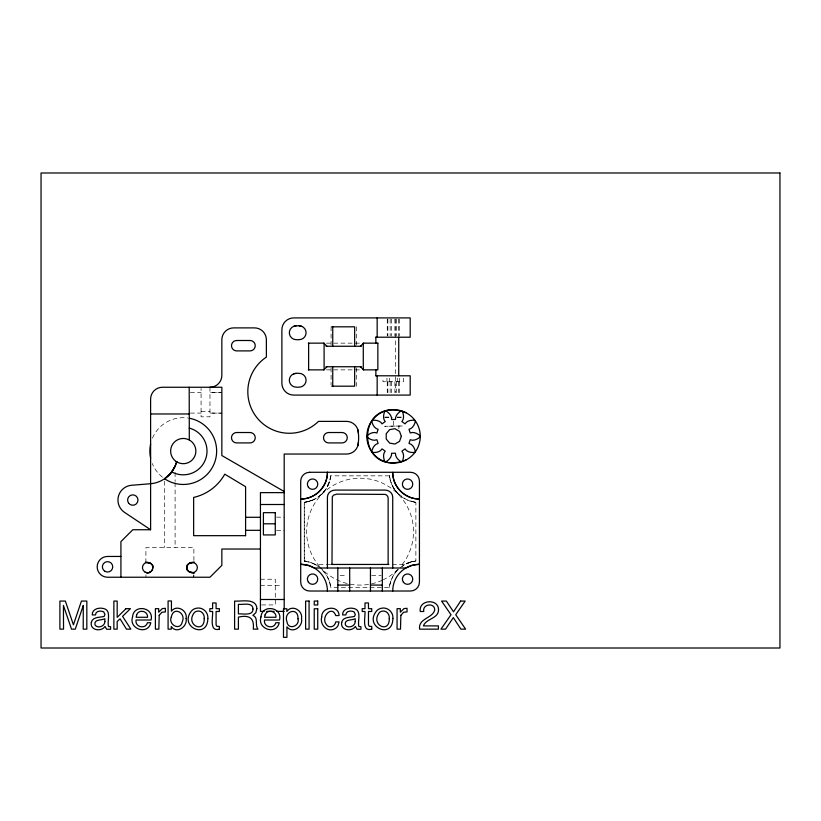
<?xml version="1.0" encoding="UTF-8"?>
<svg xmlns="http://www.w3.org/2000/svg" width="821" height="821" viewBox="0 0 821 821"><rect width="100%" height="100%" fill="white"/><g stroke="black" fill="none" stroke-linecap="round" stroke-linejoin="round"><path stroke-width="0.62" stroke-dasharray="4.11 3.08" d="M145.881 562.703L145.933 547.545L193.869 547.545L193.92 562.703M398.431 569.21A30.274 30.274 0 0 0 389.37 587.446L330.771 587.446A30.274 30.274 0 0 0 319.995 567.68L312.924 563.309L304.263 560.948L304.263 502.339C317.819 500.933 329.395 489.408 330.771 475.841L389.37 475.841A30.274 30.274 0 0 0 411.639 501.528L415.878 502.339L415.878 560.948L411.639 561.759A30.274 30.274 0 0 0 401.982 566.274M330.771 475.841L329.96 480.08L326.891 487.469M330.76 475.903L329.96 480.08A30.274 30.274 0 0 1 308.501 501.528L313.632 499.65M389.37 587.446C390.242 580.755 393.228 574.372 398.031 569.6M390.18 583.208L390.591 581.822M329.406 481.906L326.512 488.115M325.157 490.137L322.109 493.688L324.274 491.276M400.145 567.68L407.555 563.165L415.878 560.948M410.346 562.128L404.917 564.448L388.138 564.448M407.555 563.165L411.567 561.78M318.158 566.274A30.274 30.274 0 0 0 308.501 561.759L304.263 560.948L304.263 502.339L311.118 500.707M413.589 561.307L411.639 561.759L415.703 560.969M308.193 501.61L304.263 502.339L306.962 501.898M221.844 392.52L209.971 392.582L220.664 392.582M326.481 343.147L360.922 343.147M326.481 369.861L360.922 369.861M190.38 392.582L201.073 392.582M201.073 411.69L209.971 411.69M190.38 413.096L201.073 413.096M221.844 413.096L209.971 413.096L221.844 413.158M384.792 417.068L389.801 417.068M397.128 417.068L402.311 417.068M384.792 417.366L392.305 417.366M397.128 417.366L402.311 417.366M276.554 517.158L284.189 517.158M276.554 530.438L284.189 530.438M330.34 564.448L315.223 564.448L312.585 563.165M340.181 575.429L347.304 575.429M371.646 575.429L381.149 575.429M260.442 579.226L275.281 579.226L275.281 598.499M275.281 585.435L281.644 585.435M260.442 585.65L275.281 585.65M261.673 604.933L275.281 604.933L275.281 599.576M306.171 561.236L304.263 560.948L308.983 561.892M414.738 502.185L406.508 499.65L398.031 493.688L394.183 488.967L391.679 484.369L389.37 475.841L390.365 480.716M411.639 501.528L415.826 502.339M322.109 569.6L327.292 576.527L329.96 583.208M398.031 493.688L394.357 489.234L395.866 491.276M394.183 488.967L391.586 484.164L393.249 487.469M329.549 581.822L330.771 587.446M389.37 475.841L389.636 477.596M145.964 574.854L145.933 577.235M403.573 378.173L403.573 381.734L382.976 381.734L382.976 378.173M399.601 378.173L399.601 381.734M399.293 319.112L399.293 336.005M399.293 381.734L399.293 392.664M398.893 426.273L398.893 428.634M398.678 319.112L398.678 336.005M398.678 381.734L398.678 392.664M397.251 378.173L397.251 381.734M396.389 319.112L396.389 336.005M396.389 381.734L396.389 392.664M395.671 319.174L395.671 392.561M394.891 319.112L394.891 336.005M394.891 381.734L394.891 392.664M393.557 421.183L393.557 426.273M391.658 319.112L391.658 336.005M391.658 381.734L391.658 392.664M390.16 319.112L390.16 336.005M390.16 381.734L390.16 392.664M389.298 378.173L389.298 381.734M387.871 319.112L387.871 336.005M387.871 381.734L387.871 392.664M387.255 319.112L387.255 336.005M387.255 381.734L387.255 392.664M386.948 378.173L386.948 381.734M356.314 326.82L356.314 345.046M356.314 367.962L356.314 386.188M331.089 326.82L331.089 345.046M331.089 367.962L331.089 384.967M209.971 387.255L209.971 416.832L201.073 416.832L201.073 388.436M175.099 472.547L175.099 481.445M175.099 482.717L175.099 547.545M164.703 481.219L164.703 547.545M162.466 477.217A33.394 33.394 0 0 1 152.285 463.557M152.46 438.157A33.394 33.394 0 0 1 187.527 417.951M319.687 566.634A53.427 53.427 0 0 1 323.197 492.969A53.427 53.427 0 0 1 396.943 492.969A53.427 53.427 0 0 1 400.453 566.634M397.857 569.425A53.427 53.427 0 0 1 383.417 579.708M382.268 580.252A53.427 53.427 0 0 1 320.529 567.588M193.818 574.864L193.746 577.235L193.838 574.854M402.311 425.976L384.792 426.273L402.311 425.976"/><path stroke-width="1.23" d="M406.067 412.758C354.816 393.444 354.816 479.279 406.067 459.965M371.739 451.437C372.549 448.04 374.386 444.315 378.101 443.422L376.911 439.738C373.381 441.195 369.707 439.266 367.038 436.988M177.213 462.151L176.638 461.813C174.688 468.637 170.44 474.723 164.58 478.756A33.394 33.394 0 0 0 214.189 463.649A33.394 33.394 0 0 0 189.199 418.217M175.047 466.297L170.747 473.173L164.703 478.674M323.772 369.861L326.953 366.741M360.45 346.257L363.631 343.147M150.53 571.898C149.945 573.489 143.572 572.073 147.287 572.771C150.192 573.017 152.86 570.482 152.829 567.588C155.58 561.759 136.697 561.154 150.53 563.278M189.271 563.278C203.167 561.154 184.202 561.749 186.972 567.588C184.202 573.427 203.167 574.012 189.271 571.898M367.038 435.735C369.707 433.467 373.381 431.528 376.911 432.985L378.101 429.311C374.386 428.418 372.549 424.693 371.739 421.286M388.323 410.254L389.236 409.997M372.477 420.28C375.967 420.003 380.072 420.598 382.073 423.852L385.203 421.573C382.719 418.669 383.428 414.574 384.762 411.342L385.962 410.962C388.938 412.789 391.915 415.683 391.617 419.49L395.486 419.49C395.188 415.683 398.164 412.789 401.151 410.962L402.341 411.342C403.675 414.574 404.384 418.669 401.91 421.573L405.04 423.852C407.031 420.598 411.147 420.003 414.636 420.28L415.364 421.286C414.554 424.693 412.717 428.418 409.002 429.311L410.202 432.985C413.733 431.528 417.407 433.467 420.065 435.735L420.065 436.988C417.407 439.266 413.733 441.195 410.202 439.738L409.002 443.422C412.717 444.315 414.554 448.04 415.364 451.437L414.636 452.453C411.147 452.73 407.031 452.135 405.04 448.882L401.91 451.15C404.384 454.064 403.675 458.149 402.341 461.381L401.151 461.771C398.164 459.945 395.188 457.051 395.486 453.243L391.617 453.243C391.915 457.051 388.938 459.945 385.962 461.771L384.762 461.381C383.428 458.149 382.719 454.064 385.203 451.15L382.073 448.882C380.072 452.135 375.967 452.73 372.477 452.453M331.705 326.82L354.662 326.82L354.662 346.257M375.772 337.205L410.192 337.205L410.192 317.912L293.754 317.912A11.874 11.874 0 0 0 281.88 329.785L281.88 383.212A11.874 11.874 0 0 0 293.754 395.086L410.192 395.086L410.192 375.792L375.772 375.792M308.275 343.147L324.1 343.147L324.1 368.588M326.019 346.257L361.384 346.257M326.019 366.741L361.384 366.741M308.275 369.861L324.131 369.861M331.705 386.188L354.662 386.188L354.662 366.741M150.602 413.969L189.199 413.969M309.609 472.28L410.531 472.28A8.908 8.908 0 0 1 419.439 481.178L419.439 582.11A8.908 8.908 0 0 1 410.531 591.017L309.609 591.017A8.908 8.908 0 0 1 300.702 582.11L300.702 481.178A8.908 8.908 0 0 1 309.609 472.28M284.189 492.631L260.442 492.631L260.442 611.368L264.188 611.368M260.442 504.505L284.189 504.505M245.592 517.292L260.442 517.292M263.408 523.798L275.281 523.798M284.189 491.522L221.844 455.532L221.844 387.255L162.476 387.255A11.874 11.874 0 0 0 150.602 399.129L150.602 529.74L132.797 529.74L120.923 541.614L120.923 577.235M245.592 530.315L260.442 530.315M260.442 549.033L221.844 549.033L221.844 565.361L209.971 577.235L107.561 577.235A10.386 10.386 0 0 1 97.176 566.849A10.386 10.386 0 0 1 107.561 556.453L120.923 556.453M331.171 564.448L388.538 564.448M337.811 585.075L349.684 585.075M370.456 585.075L382.329 585.075M260.442 599.494L284.189 599.494M266.681 611.368L274.183 611.368M276.687 611.368L284.189 611.368M189.302 440.005L189.199 387.255M171.784 471.87L171.876 471.921A23.747 23.747 0 0 0 205.342 459.801A23.747 23.747 0 0 0 189.199 428.08M150.602 529.74L124.566 512.407A14.84 14.84 0 0 1 131.606 485.262L150.602 483.733A29.679 29.679 0 0 0 176.638 461.813M360.45 366.741L363.631 369.861M323.772 343.147L326.953 346.257M398.729 337.205L398.729 375.792M392.725 568.009L392.725 497.218C392.807 492.939 388.713 489.921 384.659 490.086L335.481 490.086C331.427 489.921 327.343 492.939 327.415 497.218L327.415 568.009M388.138 564.448L388.138 498.368A4.054 4.054 0 0 0 385.182 494.406L336.826 494.129L333.572 495.125L332.31 496.767L332.002 564.448M382.329 568.009L382.329 591.017M377.167 317.912L377.167 337.205M377.167 375.792L377.167 395.086M375.864 337.205L375.864 343.147M375.864 369.861L375.864 375.792M370.456 568.009L370.456 591.017M349.684 568.009L349.684 591.017M337.811 568.009L337.811 591.017M332.741 326.82L332.741 346.257M332.741 366.741L332.741 386.188M308.624 343.147L308.624 369.861M284.189 608.997L284.189 454.044L346.524 454.044A11.874 11.874 0 0 0 358.397 442.17M209.971 387.255A11.874 11.874 0 0 0 221.844 375.382L221.844 339.761A11.874 11.874 0 0 1 233.718 327.887L254.5 327.887A11.874 11.874 0 0 1 266.373 339.761L266.373 357.094A41.553 41.553 0 0 0 257.086 417.868A41.553 41.553 0 0 0 318.466 421.389L346.524 421.389A11.874 11.874 0 0 1 358.397 433.262M357.812 429.599A40.239 40.239 0 0 1 357.812 445.844M150.602 458.077A33.394 33.394 0 0 1 150.602 444.079M296.207 373.35A6.907 6.907 0 0 0 289.31 380.246A6.907 6.907 0 0 0 296.207 387.153A14.439 14.439 0 0 0 299.172 387.153A6.907 6.907 0 0 0 306.079 380.246A6.907 6.907 0 0 0 299.172 373.35A14.439 14.439 0 0 0 293.569 373.873M299.172 325.855A6.907 6.907 0 0 1 306.079 332.751A6.907 6.907 0 0 1 299.172 339.658A14.439 14.439 0 0 1 293.569 339.135A6.907 6.907 0 0 1 296.207 325.855M293.569 326.378A14.439 14.439 0 0 1 301.82 326.378M392.725 591.017A26.713 26.713 0 0 1 419.439 564.294L411.865 565.392L405.861 568.009L314.289 568.009L308.275 565.392L300.702 564.294A26.713 26.713 0 0 1 327.415 591.017M327.415 472.28C327.784 486.566 314.966 499.322 300.702 498.994A26.713 26.713 0 0 0 327.415 472.28M83.29 605.457L83.208 629.153L86.831 629.153L86.831 601.064L81.433 601.064L73.418 624.812L65.352 601.064L59.902 601.064L59.902 629.153L63.535 629.153L63.433 605.457L71.509 629.153L75.275 629.153L83.29 605.457M298.002 618.788C300.065 626.382 287.986 630.405 286.97 621.825C283.101 611.245 298.526 606.35 298.002 618.788M171.353 616.838C167.792 624.781 180.384 631.328 182.252 621.969C186.388 612.835 173.375 605.98 171.353 616.838M186.121 618.521C187.732 626.659 176.618 634.346 171.261 626.536L171.261 629.153L168.089 629.153L168.089 600.962L171.435 600.962L171.435 611.163C176.659 604.205 187.742 610.393 186.121 618.521M207.826 618.48C207.682 639.908 178.65 626.916 191.365 611.142A8.456 8.456 0 0 1 196.301 608.269C202.469 606.729 208.513 612.209 207.826 618.48M321.709 616.93C319.482 624.617 327.435 633.001 334.978 628.691A7.03 7.03 0 0 0 338.078 625.428L339.073 621.908L335.727 621.908C335.327 624.986 332.464 627.49 329.303 626.669A4.218 4.218 0 0 1 326.512 624.699C320.159 617.741 331.91 604.328 335.727 615.555L339.073 615.555C338.94 604.595 321.37 606.637 321.709 616.93M392.879 618.48C392.725 639.908 363.693 626.916 376.408 611.142A8.456 8.456 0 0 1 381.355 608.269C387.512 606.729 393.567 612.209 392.879 618.48M132.55 616.951C128.415 629.04 148.119 635.516 150.797 622.729L147.411 622.729C145.748 629.543 134.675 627.275 136.07 620.009L151.085 620.009C154.369 606.996 133.361 603.887 132.55 616.951M260.986 616.951C256.85 629.04 276.564 635.516 279.232 622.729L275.856 622.729C274.183 629.543 263.11 627.275 264.516 620.009L279.52 620.009C282.814 606.996 261.796 603.887 260.986 616.951M301.512 618.459C303.318 626.536 292.604 634.305 286.929 626.854L286.929 637.322L283.481 637.322L283.481 608.772L286.827 608.772L286.827 611.481C291.814 604.153 303.031 610.352 301.512 618.459M253.001 608.997C253.073 616.273 242.647 613.42 238.408 613.934L238.408 604.328C242.636 604.985 252.817 601.742 253.001 608.997M91.316 622.431C89.715 630.323 101.291 632.221 105.037 626.444L106.668 629.276L110.578 629.245L110.578 626.71L108.526 626.495C106.894 621.015 111.882 610.208 103.467 608.515C98.889 607.263 91.87 609.09 92.26 614.929L95.472 614.929C95.554 610.793 100.839 610.352 103.703 611.871L104.955 614.426L104.134 616.417C99.864 617.556 92.465 616.704 91.316 622.431M341.68 622.431C340.079 630.323 351.645 632.221 355.39 626.444L357.032 629.276L360.932 629.245L360.932 626.71L358.88 626.495C357.248 621.015 362.235 610.208 353.83 608.515C349.243 607.263 342.234 609.09 342.614 614.929L345.826 614.929C345.918 610.793 351.193 610.352 354.067 611.871L355.319 614.426L354.487 616.417C350.218 617.556 342.829 616.704 341.68 622.431M438.527 609.88C438.486 618.818 425.955 618.459 423.431 625.9L438.393 625.9L438.393 629.153L419.593 629.153C418.146 618.244 432.564 618.459 434.72 610.034C434.853 602.255 422.168 603.958 423.759 611.481L420.26 611.481C418.341 599.556 438.732 598.15 438.527 609.88M204.234 618.582C204.552 634.089 185.762 624.997 193.715 613.492A4.68 4.68 0 0 1 196.835 611.235C201.309 609.952 204.809 614.334 204.234 618.582M389.277 618.582C389.595 634.089 370.815 624.997 378.758 613.492A4.68 4.68 0 0 1 381.878 611.235C386.363 609.952 389.852 614.334 389.277 618.582M256.86 608.638L255.824 612.764L252.899 615.35C258.235 617.289 255.259 623.929 257.189 627.901L257.938 629.153L253.268 629.153C254.51 618.172 249.492 614.631 238.408 617.105L238.408 629.153L234.601 629.153L234.601 601.064C241.241 601.701 256.46 597.657 256.86 608.638M104.862 621.507C105.139 626.187 97.709 628.968 95.072 625.038C93.502 618.952 101.558 620.553 104.862 618.736L104.862 621.507M355.216 621.507C355.493 626.187 348.063 628.968 345.436 625.038C343.855 618.952 351.911 620.553 355.216 618.736L355.216 621.507M159.202 615.319L158.853 629.153L155.405 629.153L155.405 608.669L158.679 608.669L158.679 612.209L162.332 608.587L165.37 608.31L165.37 611.943L161.942 612.261L159.202 615.319M400.853 615.319L400.504 629.153L397.066 629.153L397.066 608.669L400.33 608.669L400.33 612.209L403.994 608.587L407.031 608.31L407.031 611.943L403.593 612.261L400.853 615.319M136.645 614.867L136.163 617.279L147.544 617.279C148.221 610.916 138.616 608.884 136.645 614.867M265.08 614.867L264.608 617.279L275.989 617.279C276.656 610.916 267.061 608.884 265.08 614.867M401.346 436.362L399.519 441.37L394.911 444.038L389.657 443.114L386.229 439.03L386.229 433.704L389.657 429.619L394.911 428.695L399.519 431.353L401.346 436.362M460.632 601.064L453.52 611.809L446.347 601.064L441.585 601.064L451.016 614.755L440.949 629.153L445.546 629.153L453.325 617.608L460.899 629.153L465.62 629.153L455.737 614.755L465.168 601.064L460.632 601.064M126.013 608.669L117.177 617.371L117.177 601.064L113.873 601.064L113.873 629.153L117.177 629.153L117.177 621.466L120.061 618.829L126.455 629.153L130.847 629.153L122.565 616.345L130.416 608.669L126.013 608.669M219.361 629.153C208.914 632.18 213.132 616.694 212.608 611.481L209.837 611.481L209.837 608.669L212.608 608.669L212.608 602.953L216.087 602.953L216.087 608.669L219.361 608.669L219.361 611.481L216.087 611.481L216.087 624.853L216.816 626.29L219.361 626.444L219.361 629.153M371.739 629.153C361.291 632.18 365.509 616.694 364.996 611.481L362.215 611.481L362.215 608.669L364.996 608.669L364.996 602.953L368.475 602.953L368.475 608.669L371.739 608.669L371.739 611.481L368.475 611.481L368.475 624.853L369.193 626.29L371.739 626.444L371.739 629.153M779.95 172.995L41.05 172.995L41.05 648.005L779.95 648.005L779.95 172.995M250.046 340.499L236.694 340.499A5.193 5.193 0 0 0 231.491 345.692A5.193 5.193 0 0 0 236.694 350.895L250.046 350.895A5.193 5.193 0 0 0 255.239 345.692A5.193 5.193 0 0 0 250.046 340.499M377.855 343.147L363.272 343.147L363.303 369.861L377.855 369.861L377.855 343.147M250.046 432.523L236.694 432.523A5.193 5.193 0 0 0 231.491 437.716A5.193 5.193 0 0 0 236.694 442.909L250.046 442.909A5.193 5.193 0 0 0 255.239 437.716A5.193 5.193 0 0 0 250.046 432.523M342.07 432.523L328.708 432.523A5.193 5.193 0 0 0 323.515 437.716A5.193 5.193 0 0 0 328.708 442.909L342.07 442.909A5.193 5.193 0 0 0 347.262 437.716A5.193 5.193 0 0 0 342.07 432.523M275.281 512.673L263.408 512.673L263.408 534.933L275.281 534.933L275.281 512.673M245.592 535.672L193.643 535.672L193.643 497.423A47.495 47.495 0 0 0 224.759 474.179L245.592 486.699L245.592 535.672M309.076 601.064L305.628 601.064L305.628 629.153L309.076 629.153L309.076 601.064M317.737 601.064L314.238 601.064L314.238 604.964L317.737 604.964L317.737 601.064M317.737 608.772L314.238 608.772L314.238 629.153L317.737 629.153L317.737 608.772M419.439 498.994C405.194 499.312 392.387 486.596 392.725 472.321A26.713 26.713 0 0 0 419.439 498.994M145.04 572.083A5.193 5.193 0 0 0 152.829 567.588A5.193 5.193 0 0 0 145.04 563.083A5.193 5.193 0 0 0 145.04 572.083M189.569 572.083A5.193 5.193 0 0 0 197.358 567.588A5.193 5.193 0 0 0 189.569 563.083A5.193 5.193 0 0 0 189.569 572.083M176.187 461.525A12.613 12.613 0 0 0 195.839 451.981A12.613 12.613 0 0 0 177.746 439.728A12.613 12.613 0 0 0 176.187 461.525M104.965 571.344A5.193 5.193 0 0 0 112.754 566.849A5.193 5.193 0 0 0 104.965 562.344A5.193 5.193 0 0 0 104.965 571.344M128.507 502.986A5.193 5.193 0 0 0 137.476 502.308A5.193 5.193 0 0 0 132.407 494.878A5.193 5.193 0 0 0 128.507 502.986M380.195 459.503A26.713 26.713 0 0 0 420.27 436.362A26.713 26.713 0 0 0 380.195 413.23A26.713 26.713 0 0 0 380.195 459.503M403.429 582.284A5.193 5.193 0 0 0 412.358 581.155A5.193 5.193 0 0 0 406.908 573.982A5.193 5.193 0 0 0 403.429 582.284M403.429 487.294A5.193 5.193 0 0 0 412.358 486.165A5.193 5.193 0 0 0 406.908 478.992A5.193 5.193 0 0 0 403.429 487.294M308.439 487.294A5.193 5.193 0 0 0 317.368 486.165A5.193 5.193 0 0 0 311.918 478.992A5.193 5.193 0 0 0 308.439 487.294M308.439 582.284A5.193 5.193 0 0 0 317.368 581.155A5.193 5.193 0 0 0 311.918 573.982A5.193 5.193 0 0 0 308.439 582.284"/></g></svg>
